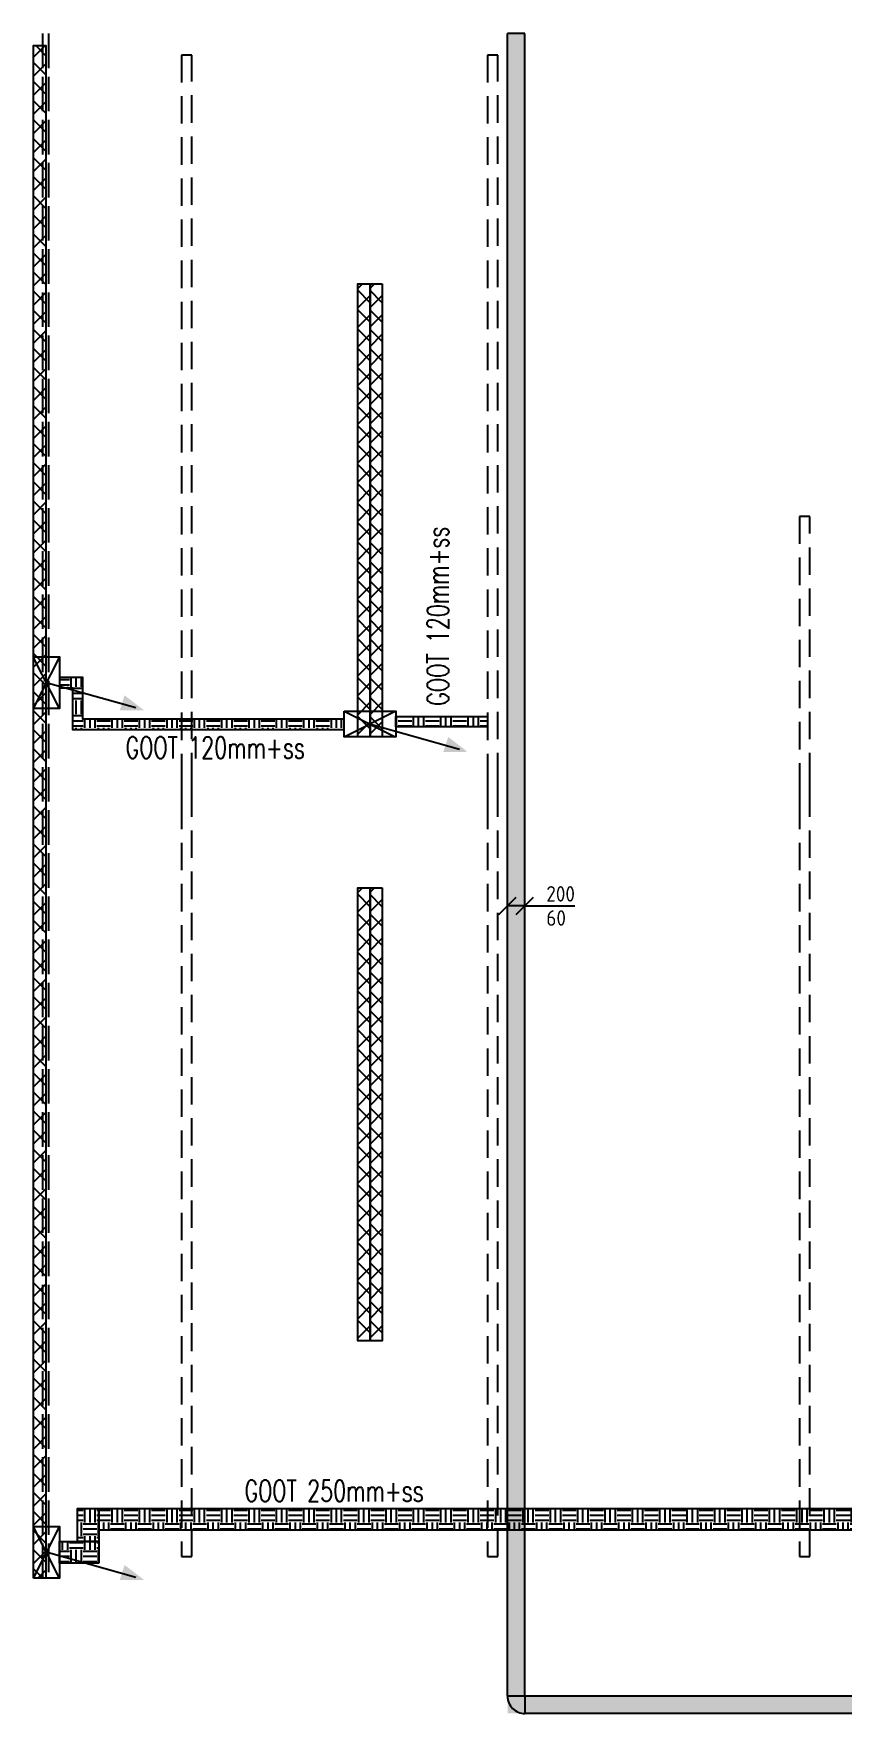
# Model space of a CAD drawing. Header units: millimetres. Extents: x -3262 to 109994, y 0 to 217318.
# Drawn here: x 44309 to 53686, y 60784 to 80252 of the extents above; entities that cross this region are included whole.
import ezdxf

# ---------------------------------------------------------------- set-up
doc = ezdxf.new("R2010")
doc.units = ezdxf.units.MM
doc.header["$LTSCALE"] = 100
doc.linetypes.add('E_GOOT3', pattern=[5, 4, -1])
doc.linetypes.add('HIDDEN2', pattern=[4.7625, 3.175, -1.5875])
for name, color, linetype in [('ByLayer', 2, 'Continuous'), ('EL6131--_ENERGIEBEDR (1996)', 2, 'Continuous'), ('EL6131--_GEBOUWINST (1996)', 2, 'Continuous'), ('EL6131--_KG_D', 3, 'Continuous'), ('EL6131--_WG', 3, 'Continuous'), ('EM6131--_KG', 1, 'Continuous')]:
    doc.layers.add(name, color=color, linetype=linetype)
doc.styles.add('CofelyArial', font='arial.ttf')
doc.styles.add('ROMANS', font='ROMANS', dxfattribs={"width": 0.7})
doc.styles.add('STABICAD-018', font='ISOCP.SHX', dxfattribs={"height": 1.8})

# ---------------------------------------------------------------- blocks, each defined once
blk = doc.blocks.new('NV-1')
at = {"layer": 'ByLayer'}
for p, q in [((0, 4), (7.91, 0)), ((0, 0), (7.91, 4))]:
    blk.add_line(p, q, dxfattribs=at)
blk.add_lwpolyline([(0, 0), (8, 0), (8, 4), (0, 4)], close=True, dxfattribs=at)
blk = doc.blocks.new('PIJL-UIT')
at = {"layer": 'ByLayer', "color": 2}
blk.add_line((0, 0), (2.92, 10.41), dxfattribs=at)
blk.add_solid([(3.23, 11.35), (1.51, 9.11), (3.24, 8.54)], dxfattribs=at)
blk = doc.blocks.new('*X72')
at = {"color": 0}
for p, q in [((38089, 30134), (38197, 30242)), ((38178, 30102), (38089, 30191)), ((38399, 30102), (38259, 30242)), ((38278, 30102), (38418, 30242)), ((38620, 30102), (38480, 30242)), ((38499, 30102), (38639, 30242)), ((38841, 30102), (38701, 30242)), ((38720, 30102), (38860, 30242)), ((39062, 30102), (38922, 30242)), ((38941, 30102), (39081, 30242)), ((39283, 30102), (39143, 30242)), ((39162, 30102), (39302, 30242)), ((39504, 30102), (39364, 30242)), ((39383, 30102), (39523, 30242)), ((39725, 30102), (39585, 30242)), ((39604, 30102), (39744, 30242)), ((39946, 30102), (39806, 30242)), ((39825, 30102), (39965, 30242)), ((40167, 30102), (40027, 30242)), ((40045, 30102), (40185, 30242)), ((40388, 30102), (40248, 30242)), ((40266, 30102), (40406, 30242)), ((40609, 30102), (40469, 30242)), ((40487, 30102), (40627, 30242)), ((40830, 30102), (40690, 30242)), ((40708, 30102), (40848, 30242)), ((41051, 30102), (40911, 30242)), ((40929, 30102), (41069, 30242)), ((41272, 30102), (41132, 30242)), ((41150, 30102), (41290, 30242)), ((41493, 30102), (41353, 30242)), ((41371, 30102), (41511, 30242)), ((41714, 30102), (41574, 30242)), ((41592, 30102), (41732, 30242)), ((41935, 30102), (41795, 30242)), ((41813, 30102), (41953, 30242)), ((42156, 30102), (42016, 30242)), ((42034, 30102), (42174, 30242)), ((42377, 30102), (42237, 30242)), ((42255, 30102), (42395, 30242)), ((42598, 30102), (42458, 30242)), ((42476, 30102), (42616, 30242)), ((42819, 30102), (42679, 30242)), ((42697, 30102), (42837, 30242)), ((43040, 30102), (42900, 30242)), ((42918, 30102), (43058, 30242)), ((43261, 30102), (43121, 30242)), ((43139, 30102), (43279, 30242)), ((43482, 30102), (43342, 30242)), ((43360, 30102), (43500, 30242)), ((43702, 30102), (43562, 30242)), ((43581, 30102), (43721, 30242)), ((43923, 30102), (43783, 30242)), ((43802, 30102), (43942, 30242)), ((44144, 30102), (44004, 30242)), ((44023, 30102), (44163, 30242)), ((44365, 30102), (44225, 30242)), ((44244, 30102), (44384, 30242)), ((44586, 30102), (44446, 30242)), ((44465, 30102), (44605, 30242)), ((44807, 30102), (44667, 30242)), ((44686, 30102), (44826, 30242)), ((45028, 30102), (44888, 30242)), ((44907, 30102), (45047, 30242)), ((45249, 30102), (45109, 30242)), ((45128, 30102), (45268, 30242)), ((45470, 30102), (45330, 30242)), ((45349, 30102), (45489, 30242)), ((45691, 30102), (45551, 30242)), ((45570, 30102), (45710, 30242)), ((45912, 30102), (45772, 30242)), ((45791, 30102), (45931, 30242)), ((46133, 30102), (45993, 30242)), ((46012, 30102), (46152, 30242)), ((46354, 30102), (46214, 30242)), ((46233, 30102), (46373, 30242)), ((46575, 30102), (46435, 30242)), ((46454, 30102), (46594, 30242)), ((46796, 30102), (46656, 30242)), ((46675, 30102), (46815, 30242)), ((47017, 30102), (46877, 30242)), ((46896, 30102), (47036, 30242)), ((47238, 30102), (47098, 30242)), ((47117, 30102), (47257, 30242)), ((47459, 30102), (47319, 30242)), ((47338, 30102), (47478, 30242)), ((47680, 30102), (47540, 30242)), ((47558, 30102), (47698, 30242)), ((47901, 30102), (47761, 30242)), ((47779, 30102), (47919, 30242)), ((48122, 30102), (47982, 30242)), ((48000, 30102), (48140, 30242)), ((48343, 30102), (48203, 30242)), ((48221, 30102), (48361, 30242)), ((48564, 30102), (48424, 30242)), ((48442, 30102), (48582, 30242)), ((48785, 30102), (48645, 30242)), ((48663, 30102), (48803, 30242)), ((49006, 30102), (48866, 30242)), ((48884, 30102), (49024, 30242)), ((49227, 30102), (49087, 30242)), ((49105, 30102), (49245, 30242)), ((49448, 30102), (49308, 30242)), ((49326, 30102), (49466, 30242)), ((49669, 30102), (49529, 30242)), ((49547, 30102), (49687, 30242)), ((49890, 30102), (49750, 30242)), ((49768, 30102), (49908, 30242)), ((50111, 30102), (49971, 30242)), ((49989, 30102), (50129, 30242)), ((50332, 30102), (50192, 30242)), ((50210, 30102), (50350, 30242)), ((50553, 30102), (50413, 30242)), ((50431, 30102), (50571, 30242)), ((50774, 30102), (50634, 30242)), ((50652, 30102), (50792, 30242)), ((50995, 30102), (50855, 30242)), ((50873, 30102), (51013, 30242)), ((51215, 30102), (51075, 30242)), ((51094, 30102), (51234, 30242)), ((51436, 30102), (51296, 30242)), ((51315, 30102), (51455, 30242)), ((51657, 30102), (51517, 30242)), ((51536, 30102), (51676, 30242)), ((51878, 30102), (51738, 30242)), ((51757, 30102), (51897, 30242)), ((52099, 30102), (51959, 30242)), ((51978, 30102), (52118, 30242)), ((52320, 30102), (52180, 30242)), ((52199, 30102), (52339, 30242)), ((52541, 30102), (52401, 30242)), ((52420, 30102), (52560, 30242)), ((52762, 30102), (52622, 30242)), ((52641, 30102), (52781, 30242)), ((52983, 30102), (52843, 30242)), ((52862, 30102), (53002, 30242)), ((53204, 30102), (53064, 30242)), ((53083, 30102), (53223, 30242)), ((53425, 30102), (53285, 30242)), ((53304, 30102), (53444, 30242)), ((53646, 30102), (53506, 30242)), ((53525, 30102), (53665, 30242)), ((53867, 30102), (53727, 30242)), ((53746, 30102), (53886, 30242)), ((54088, 30102), (53948, 30242)), ((53967, 30102), (54107, 30242)), ((54309, 30102), (54169, 30242)), ((54188, 30102), (54328, 30242)), ((54530, 30102), (54390, 30242)), ((54409, 30102), (54549, 30242)), ((54751, 30102), (54611, 30242)), ((54630, 30102), (54770, 30242)), ((54972, 30102), (54832, 30242)), ((54851, 30102), (54991, 30242)), ((55193, 30102), (55053, 30242)), ((55071, 30102), (55211, 30242)), ((55414, 30102), (55274, 30242)), ((55292, 30102), (55432, 30242)), ((55635, 30102), (55495, 30242)), ((55513, 30102), (55653, 30242)), ((55849, 30109), (55716, 30242)), ((55734, 30102), (55849, 30216))]:
    blk.add_line(p, q, dxfattribs=at)
blk = doc.blocks.new('*X83')
at = {"color": 0}
for p, q in [((40839, 26470), (40850, 26482)), ((41010, 26342), (40870, 26482)), ((40935, 26342), (41075, 26482)), ((41235, 26342), (41095, 26482)), ((41159, 26342), (41299, 26482)), ((41459, 26342), (41319, 26482)), ((41384, 26342), (41524, 26482)), ((41684, 26342), (41544, 26482)), ((41608, 26342), (41748, 26482)), ((41908, 26342), (41768, 26482)), ((41833, 26342), (41973, 26482)), ((42133, 26342), (41993, 26482)), ((42057, 26342), (42197, 26482)), ((42357, 26342), (42217, 26482)), ((42282, 26342), (42422, 26482)), ((42582, 26342), (42442, 26482)), ((42506, 26342), (42646, 26482)), ((42806, 26342), (42666, 26482)), ((42731, 26342), (42871, 26482)), ((43031, 26342), (42891, 26482)), ((42955, 26342), (43095, 26482)), ((43255, 26342), (43115, 26482)), ((43180, 26342), (43320, 26482)), ((43480, 26342), (43340, 26482)), ((43404, 26342), (43544, 26482)), ((43704, 26342), (43564, 26482)), ((43629, 26342), (43769, 26482)), ((43929, 26342), (43789, 26482)), ((43853, 26342), (43993, 26482)), ((44153, 26342), (44013, 26482)), ((44078, 26342), (44218, 26482)), ((44378, 26342), (44238, 26482)), ((44302, 26342), (44442, 26482)), ((44602, 26342), (44462, 26482)), ((44527, 26342), (44667, 26482)), ((44827, 26342), (44687, 26482)), ((44751, 26342), (44891, 26482)), ((45051, 26342), (44911, 26482)), ((44976, 26342), (45116, 26482)), ((45276, 26342), (45136, 26482)), ((45200, 26342), (45340, 26482)), ((45500, 26342), (45360, 26482)), ((45425, 26342), (45565, 26482)), ((45725, 26342), (45585, 26482)), ((45649, 26342), (45789, 26482)), ((45949, 26342), (45809, 26482)), ((45874, 26342), (46014, 26482)), ((46089, 26427), (46034, 26482))]:
    blk.add_line(p, q, dxfattribs=at)
blk = doc.blocks.new('*X92')
at = {"color": 0}
for p, q in [((47962, 29666), (47962, 29789)), ((48022, 29666), (48022, 29789)), ((48081, 29669), (48081, 29789)), ((48280, 29669), (48280, 29789)), ((48339, 29669), (48339, 29789)), ((48399, 29669), (48399, 29789)), ((48407, 29905), (48419, 29905)), ((48407, 29845), (48419, 29845)), ((48419, 29805), (48527, 29805)), ((48439, 29825), (48439, 29942)), ((48498, 29825), (48498, 29942)), ((47925, 29746), (47942, 29746)), ((47925, 29686), (47942, 29686)), ((47942, 29647), (48045, 29647)), ((48101, 29746), (48260, 29746)), ((48101, 29686), (48260, 29686)), ((48419, 29746), (48527, 29746)), ((48419, 29686), (48527, 29686)), ((47925, 29488), (47942, 29488)), ((47925, 29428), (47942, 29428)), ((47942, 29587), (48045, 29587)), ((47942, 29528), (48045, 29528)), ((47962, 29349), (47962, 29508)), ((48022, 29349), (48022, 29508)), ((47925, 29369), (47942, 29369)), ((47942, 29329), (48045, 29329)), ((47942, 29270), (48045, 29270)), ((47942, 29210), (48045, 29210)), ((47925, 29170), (47942, 29170)), ((47925, 29111), (47942, 29111)), ((47925, 29051), (47942, 29051)), ((47942, 29012), (48045, 29012)), ((47962, 29031), (47962, 29190)), ((48022, 29031), (48022, 29190)), ((47925, 28853), (47942, 28853)), ((47942, 28952), (48045, 28952)), ((47942, 28892), (48045, 28892)), ((47962, 28714), (47962, 28873)), ((48022, 28714), (48022, 28873)), ((47925, 28793), (47942, 28793)), ((47925, 28734), (47942, 28734)), ((47942, 28694), (48045, 28694)), ((47942, 28635), (48045, 28635)), ((47925, 28535), (47942, 28535)), ((47925, 28476), (47942, 28476)), ((47942, 28575), (48045, 28575)), ((47962, 28396), (47962, 28555)), ((48022, 28396), (48022, 28555)), ((47925, 28416), (47942, 28416)), ((47942, 28377), (48045, 28377)), ((47942, 28317), (48045, 28317)), ((47942, 28258), (48045, 28258)), ((47962, 28079), (47962, 28238)), ((48022, 28079), (48022, 28238)), ((47925, 28218), (47942, 28218)), ((47925, 28158), (47942, 28158)), ((47925, 28099), (47942, 28099)), ((47942, 28059), (48045, 28059)), ((47925, 27900), (47942, 27900)), ((47925, 27841), (47942, 27841)), ((47942, 28000), (48045, 28000)), ((47942, 27940), (48045, 27940)), ((47962, 27761), (47962, 27920)), ((48022, 27761), (48022, 27920)), ((47925, 27781), (47942, 27781)), ((47942, 27742), (48045, 27742)), ((47942, 27682), (48045, 27682)), ((47925, 27583), (47942, 27583)), ((47925, 27523), (47942, 27523)), ((47925, 27464), (47942, 27464)), ((47942, 27622), (48045, 27622)), ((47962, 27444), (47962, 27603)), ((48022, 27444), (48022, 27603)), ((47925, 27265), (47942, 27265)), ((47942, 27424), (48045, 27424)), ((47942, 27365), (48045, 27365)), ((47942, 27305), (48045, 27305)), ((47962, 27126), (47962, 27285)), ((48022, 27126), (48022, 27285)), ((47925, 27206), (47942, 27206)), ((47925, 27146), (47942, 27146)), ((47942, 27107), (48045, 27107)), ((47925, 26948), (47942, 26948)), ((47925, 26888), (47942, 26888)), ((47942, 27047), (48045, 27047)), ((47942, 26988), (48045, 26988)), ((47962, 26809), (47962, 26968)), ((48022, 26809), (48022, 26968)), ((47925, 26829), (47942, 26829)), ((47942, 26789), (48045, 26789)), ((47942, 26730), (48045, 26730)), ((47942, 26670), (48045, 26670)), ((47962, 26642), (47962, 26650)), ((48022, 26642), (48022, 26650))]:
    blk.add_line(p, q, dxfattribs=at)
blk = doc.blocks.new('*X97')
at = {"color": 0}
for p, q in [((47954, 26035), (48074, 26035)), ((47962, 25856), (47962, 26015)), ((48022, 25856), (48022, 26015)), ((47954, 25837), (48074, 25837)), ((47954, 25777), (48074, 25777)), ((47954, 25718), (48074, 25718)), ((47962, 25539), (47962, 25698)), ((48022, 25539), (48022, 25698)), ((47954, 25519), (48074, 25519)), ((47954, 25460), (48074, 25460)), ((47954, 25400), (48074, 25400)), ((47962, 25221), (47962, 25380)), ((48022, 25221), (48022, 25380)), ((47954, 25202), (48074, 25202)), ((47954, 25142), (48074, 25142)), ((47954, 25082), (48074, 25082)), ((47962, 24979), (47962, 25063)), ((48022, 24979), (48022, 25063))]:
    blk.add_line(p, q, dxfattribs=at)
blk = doc.blocks.new('*X101')
at = {"color": 0}
for p, q in [((38264, 29805), (38418, 29805)), ((38279, 29825), (38279, 29942)), ((38338, 29825), (38338, 29942)), ((38398, 29825), (38398, 29942)), ((38418, 29905), (38514, 29905)), ((38418, 29845), (38514, 29845)), ((38437, 29666), (38437, 29825)), ((38497, 29666), (38497, 29825)), ((38264, 29746), (38418, 29746)), ((38264, 29686), (38418, 29686)), ((38279, 29508), (38279, 29666)), ((38338, 29508), (38338, 29666)), ((38398, 29508), (38398, 29666)), ((38418, 29647), (38514, 29647)), ((38514, 29647), (38576, 29647)), ((38556, 29666), (38556, 29734)), ((38576, 29686), (38735, 29686)), ((38596, 29508), (38596, 29666)), ((38656, 29508), (38656, 29666)), ((38715, 29508), (38715, 29666)), ((38735, 29647), (38894, 29647)), ((38755, 29666), (38755, 29734)), ((38814, 29666), (38814, 29734)), ((38874, 29666), (38874, 29734)), ((38894, 29686), (38894, 29686)), ((38264, 29488), (38418, 29488)), ((38418, 29587), (38514, 29587)), ((38418, 29528), (38514, 29528)), ((38437, 29484), (38437, 29508)), ((38497, 29484), (38497, 29508)), ((38514, 29587), (38576, 29587)), ((38514, 29528), (38576, 29528)), ((38556, 29484), (38556, 29508)), ((38576, 29488), (38735, 29488)), ((38644, 29428), (38735, 29428)), ((38735, 29587), (38894, 29587)), ((38735, 29528), (38894, 29528)), ((38755, 29484), (38755, 29508)), ((38755, 29349), (38755, 29484)), ((38814, 29484), (38814, 29508)), ((38814, 29349), (38814, 29484)), ((38874, 29484), (38874, 29508)), ((38874, 29349), (38874, 29484)), ((38894, 29488), (38894, 29488)), ((38894, 29428), (38894, 29428)), ((38644, 29369), (38735, 29369)), ((38656, 29190), (38656, 29349)), ((38715, 29190), (38715, 29349)), ((38735, 29329), (38894, 29329)), ((38735, 29270), (38894, 29270)), ((38735, 29210), (38894, 29210)), ((38894, 29369), (38894, 29369)), ((38644, 29170), (38735, 29170)), ((38644, 29111), (38735, 29111)), ((38644, 29051), (38735, 29051)), ((38656, 28873), (38656, 29031)), ((38715, 28873), (38715, 29031)), ((38735, 29012), (38894, 29012)), ((38755, 29031), (38755, 29190)), ((38814, 29031), (38814, 29190)), ((38874, 29031), (38874, 29190)), ((38894, 29170), (38894, 29170)), ((38894, 29111), (38894, 29111)), ((38894, 29051), (38894, 29051)), ((38644, 28853), (38735, 28853)), ((38735, 28952), (38894, 28952)), ((38735, 28892), (38894, 28892)), ((38755, 28714), (38755, 28873)), ((38814, 28714), (38814, 28873)), ((38874, 28714), (38874, 28873)), ((38894, 28853), (38894, 28853)), ((38644, 28793), (38735, 28793)), ((38644, 28734), (38735, 28734)), ((38656, 28555), (38656, 28714)), ((38715, 28555), (38715, 28714)), ((38735, 28694), (38894, 28694)), ((38735, 28635), (38894, 28635)), ((38894, 28793), (38894, 28793)), ((38894, 28734), (38894, 28734)), ((38644, 28535), (38735, 28535)), ((38644, 28476), (38735, 28476)), ((38735, 28575), (38894, 28575)), ((38755, 28396), (38755, 28555)), ((38814, 28396), (38814, 28555)), ((38874, 28396), (38874, 28555)), ((38894, 28535), (38894, 28535)), ((38894, 28476), (38894, 28476)), ((38644, 28416), (38735, 28416)), ((38656, 28238), (38656, 28396)), ((38715, 28238), (38715, 28396)), ((38735, 28377), (38894, 28377)), ((38735, 28317), (38894, 28317)), ((38735, 28258), (38894, 28258)), ((38755, 28079), (38755, 28238)), ((38814, 28079), (38814, 28238)), ((38874, 28079), (38874, 28238)), ((38894, 28416), (38894, 28416)), ((38644, 28218), (38735, 28218)), ((38644, 28158), (38735, 28158)), ((38644, 28099), (38735, 28099)), ((38656, 27920), (38656, 28079)), ((38715, 27920), (38715, 28079)), ((38735, 28059), (38894, 28059)), ((38894, 28218), (38894, 28218)), ((38894, 28158), (38894, 28158)), ((38894, 28099), (38894, 28099)), ((38644, 27900), (38735, 27900)), ((38644, 27841), (38735, 27841)), ((38735, 28000), (38894, 28000)), ((38735, 27940), (38894, 27940)), ((38755, 27761), (38755, 27920)), ((38814, 27761), (38814, 27920)), ((38874, 27761), (38874, 27920)), ((38894, 27900), (38894, 27900)), ((38894, 27841), (38894, 27841)), ((38644, 27781), (38735, 27781)), ((38656, 27603), (38656, 27761)), ((38715, 27603), (38715, 27761)), ((38735, 27742), (38894, 27742)), ((38735, 27682), (38894, 27682)), ((38894, 27781), (38894, 27781)), ((38644, 27583), (38735, 27583)), ((38644, 27523), (38735, 27523)), ((38644, 27464), (38735, 27464)), ((38735, 27622), (38894, 27622)), ((38755, 27444), (38755, 27603)), ((38814, 27444), (38814, 27603)), ((38874, 27444), (38874, 27603)), ((38894, 27583), (38894, 27583)), ((38894, 27523), (38894, 27523)), ((38894, 27464), (38894, 27464)), ((38644, 27265), (38735, 27265)), ((38656, 27285), (38656, 27444)), ((38715, 27285), (38715, 27444)), ((38735, 27424), (38894, 27424)), ((38735, 27365), (38894, 27365)), ((38735, 27305), (38894, 27305)), ((38755, 27126), (38755, 27285)), ((38814, 27126), (38814, 27285)), ((38874, 27126), (38874, 27285)), ((38894, 27265), (38894, 27265)), ((38644, 27206), (38735, 27206)), ((38644, 27146), (38735, 27146)), ((38656, 26968), (38656, 27126)), ((38715, 26968), (38715, 27126)), ((38735, 27107), (38894, 27107)), ((38894, 27206), (38894, 27206)), ((38894, 27146), (38894, 27146)), ((38644, 26948), (38735, 26948)), ((38644, 26888), (38735, 26888)), ((38735, 27047), (38894, 27047)), ((38735, 26988), (38894, 26988)), ((38755, 26809), (38755, 26968)), ((38814, 26809), (38814, 26968)), ((38874, 26809), (38874, 26968)), ((38894, 26948), (38894, 26948)), ((38894, 26888), (38894, 26888)), ((38644, 26829), (38735, 26829)), ((38656, 26650), (38656, 26809)), ((38715, 26650), (38715, 26809)), ((38735, 26789), (38894, 26789)), ((38735, 26730), (38894, 26730)), ((38894, 26829), (38894, 26829)), ((38644, 26630), (38735, 26630)), ((38644, 26571), (38735, 26571)), ((38644, 26511), (38735, 26511)), ((38656, 26333), (38656, 26491)), ((38715, 26333), (38715, 26491)), ((38735, 26670), (38894, 26670)), ((38755, 26491), (38755, 26650)), ((38814, 26491), (38814, 26650)), ((38874, 26491), (38874, 26650)), ((38894, 26630), (38894, 26630)), ((38894, 26571), (38894, 26571)), ((38894, 26511), (38894, 26511)), ((38644, 26313), (38735, 26313)), ((38735, 26472), (38894, 26472)), ((38735, 26412), (38894, 26412)), ((38735, 26352), (38894, 26352)), ((38755, 26174), (38755, 26333)), ((38814, 26174), (38814, 26333)), ((38874, 26174), (38874, 26333)), ((38894, 26313), (38894, 26313)), ((38644, 26253), (38735, 26253)), ((38644, 26194), (38735, 26194)), ((38656, 26015), (38656, 26174)), ((38715, 26015), (38715, 26174)), ((38735, 26154), (38894, 26154)), ((38735, 26095), (38894, 26095)), ((38894, 26253), (38894, 26253)), ((38894, 26194), (38894, 26194)), ((38644, 25995), (38735, 25995)), ((38644, 25936), (38735, 25936)), ((38735, 26035), (38894, 26035)), ((38755, 25856), (38755, 26015)), ((38814, 25856), (38814, 26015)), ((38874, 25856), (38874, 26015)), ((38894, 25995), (38894, 25995)), ((38894, 25936), (38894, 25936)), ((38644, 25876), (38735, 25876)), ((38656, 25698), (38656, 25856)), ((38715, 25698), (38715, 25856)), ((38735, 25837), (38894, 25837)), ((38735, 25777), (38894, 25777)), ((38735, 25718), (38894, 25718)), ((38755, 25539), (38755, 25698)), ((38814, 25539), (38814, 25698)), ((38874, 25539), (38874, 25698)), ((38894, 25876), (38894, 25876)), ((38644, 25678), (38735, 25678)), ((38644, 25618), (38735, 25618)), ((38644, 25559), (38735, 25559)), ((38656, 25380), (38656, 25539)), ((38715, 25380), (38715, 25539)), ((38735, 25519), (38894, 25519)), ((38894, 25678), (38894, 25678)), ((38894, 25618), (38894, 25618)), ((38894, 25559), (38894, 25559)), ((38644, 25360), (38735, 25360)), ((38735, 25460), (38894, 25460)), ((38735, 25400), (38894, 25400)), ((38755, 25221), (38755, 25380)), ((38814, 25221), (38814, 25380)), ((38874, 25221), (38874, 25380)), ((38894, 25360), (38894, 25360)), ((38644, 25301), (38735, 25301)), ((38644, 25241), (38735, 25241)), ((38656, 25063), (38656, 25221)), ((38715, 25063), (38715, 25221)), ((38735, 25202), (38894, 25202)), ((38735, 25142), (38894, 25142)), ((38894, 25301), (38894, 25301)), ((38894, 25241), (38894, 25241)), ((38644, 25043), (38735, 25043)), ((38644, 24983), (38735, 24983)), ((38644, 24924), (38735, 24924)), ((38735, 25082), (38894, 25082)), ((38755, 24904), (38755, 25063)), ((38814, 24904), (38814, 25063)), ((38874, 24904), (38874, 25063)), ((38894, 25043), (38894, 25043)), ((38894, 24983), (38894, 24983)), ((38894, 24924), (38894, 24924)), ((38644, 24725), (38735, 24725)), ((38656, 24745), (38656, 24904)), ((38715, 24745), (38715, 24904)), ((38735, 24884), (38894, 24884)), ((38735, 24825), (38894, 24825)), ((38735, 24765), (38894, 24765)), ((38755, 24586), (38755, 24745)), ((38814, 24586), (38814, 24745)), ((38874, 24586), (38874, 24745)), ((38894, 24725), (38894, 24725)), ((38644, 24666), (38735, 24666)), ((38644, 24606), (38735, 24606)), ((38656, 24428), (38656, 24586)), ((38715, 24428), (38715, 24586)), ((38735, 24567), (38894, 24567)), ((38894, 24666), (38894, 24666)), ((38894, 24606), (38894, 24606)), ((38644, 24408), (38735, 24408)), ((38644, 24348), (38735, 24348)), ((38735, 24507), (38894, 24507)), ((38735, 24448), (38894, 24448)), ((38755, 24269), (38755, 24428)), ((38814, 24269), (38814, 24428)), ((38874, 24269), (38874, 24428)), ((38894, 24408), (38894, 24408)), ((38894, 24348), (38894, 24348)), ((38644, 24289), (38735, 24289)), ((38656, 24110), (38656, 24269)), ((38715, 24110), (38715, 24269)), ((38735, 24249), (38894, 24249)), ((38735, 24190), (38894, 24190)), ((38894, 24289), (38894, 24289)), ((38644, 24090), (38735, 24090)), ((38644, 24031), (38735, 24031)), ((38644, 23971), (38735, 23971)), ((38656, 23793), (38656, 23951)), ((38715, 23793), (38715, 23951)), ((38735, 24130), (38894, 24130)), ((38755, 23951), (38755, 24110)), ((38814, 23951), (38814, 24110)), ((38874, 23951), (38874, 24110)), ((38894, 24090), (38894, 24090)), ((38894, 24031), (38894, 24031)), ((38894, 23971), (38894, 23971)), ((38644, 23773), (38735, 23773)), ((38735, 23932), (38894, 23932)), ((38735, 23872), (38894, 23872)), ((38735, 23812), (38894, 23812)), ((38755, 23634), (38755, 23793)), ((38814, 23634), (38814, 23793)), ((38874, 23634), (38874, 23793)), ((38894, 23773), (38894, 23773)), ((38644, 23713), (38735, 23713)), ((38644, 23654), (38735, 23654)), ((38656, 23475), (38656, 23634)), ((38715, 23475), (38715, 23634)), ((38735, 23614), (38894, 23614)), ((38894, 23713), (38894, 23713)), ((38894, 23654), (38894, 23654)), ((38644, 23455), (38735, 23455)), ((38644, 23396), (38735, 23396)), ((38735, 23555), (38894, 23555)), ((38735, 23495), (38894, 23495)), ((38755, 23316), (38755, 23475)), ((38814, 23316), (38814, 23475)), ((38874, 23316), (38874, 23475)), ((38894, 23455), (38894, 23455)), ((38894, 23396), (38894, 23396)), ((38644, 23336), (38735, 23336)), ((38656, 23158), (38656, 23316)), ((38715, 23158), (38715, 23316)), ((38735, 23297), (38894, 23297)), ((38735, 23237), (38894, 23237)), ((38735, 23178), (38894, 23178)), ((38894, 23336), (38894, 23336)), ((38644, 23138), (38735, 23138)), ((38644, 23078), (38735, 23078)), ((38644, 23019), (38735, 23019)), ((38656, 22840), (38656, 22999)), ((38715, 22840), (38715, 22999)), ((38735, 22979), (38894, 22979)), ((38755, 22999), (38755, 23158)), ((38814, 22999), (38814, 23158)), ((38874, 22999), (38874, 23158)), ((38894, 23138), (38894, 23138)), ((38894, 23078), (38894, 23078)), ((38894, 23019), (38894, 23019)), ((38644, 22820), (38735, 22820)), ((38735, 22920), (38894, 22920)), ((38735, 22860), (38894, 22860)), ((38755, 22681), (38755, 22840)), ((38814, 22681), (38814, 22840)), ((38874, 22681), (38874, 22840)), ((38894, 22820), (38894, 22820)), ((38644, 22761), (38735, 22761)), ((38644, 22701), (38735, 22701)), ((38656, 22523), (38656, 22681)), ((38715, 22523), (38715, 22681)), ((38735, 22662), (38894, 22662)), ((38735, 22602), (38894, 22602)), ((38894, 22761), (38894, 22761)), ((38894, 22701), (38894, 22701)), ((38644, 22503), (38735, 22503)), ((38644, 22443), (38735, 22443)), ((38735, 22542), (38894, 22542)), ((38755, 22364), (38755, 22523)), ((38814, 22364), (38814, 22523)), ((38874, 22364), (38874, 22523)), ((38894, 22503), (38894, 22503)), ((38894, 22443), (38894, 22443)), ((38644, 22384), (38735, 22384)), ((38656, 22205), (38656, 22364)), ((38715, 22205), (38715, 22364)), ((38735, 22344), (38894, 22344)), ((38735, 22285), (38894, 22285)), ((38735, 22225), (38894, 22225)), ((38755, 22046), (38755, 22205)), ((38814, 22046), (38814, 22205)), ((38874, 22046), (38874, 22205)), ((38894, 22384), (38894, 22384)), ((38644, 22185), (38735, 22185)), ((38644, 22126), (38735, 22126)), ((38644, 22066), (38735, 22066)), ((38656, 21888), (38656, 22046)), ((38715, 21888), (38715, 22046)), ((38735, 22027), (38894, 22027)), ((38894, 22185), (38894, 22185)), ((38894, 22126), (38894, 22126)), ((38894, 22066), (38894, 22066)), ((38644, 21868), (38735, 21868)), ((38644, 21808), (38735, 21808)), ((38735, 21967), (38894, 21967)), ((38735, 21908), (38894, 21908)), ((38755, 21729), (38755, 21888)), ((38814, 21729), (38814, 21888)), ((38874, 21729), (38874, 21888)), ((38894, 21868), (38894, 21868)), ((38894, 21808), (38894, 21808)), ((38644, 21749), (38735, 21749)), ((38656, 21570), (38656, 21729)), ((38715, 21570), (38715, 21729)), ((38735, 21709), (38894, 21709)), ((38735, 21650), (38894, 21650)), ((38894, 21749), (38894, 21749)), ((38644, 21550), (38735, 21550)), ((38644, 21491), (38735, 21491)), ((38644, 21431), (38735, 21431)), ((38735, 21590), (38894, 21590)), ((38755, 21411), (38755, 21570)), ((38814, 21411), (38814, 21570)), ((38874, 21411), (38874, 21570)), ((38894, 21550), (38894, 21550)), ((38894, 21491), (38894, 21491)), ((38894, 21431), (38894, 21431)), ((38644, 21233), (38735, 21233)), ((38656, 21253), (38656, 21411)), ((38715, 21253), (38715, 21411)), ((38735, 21392), (38894, 21392)), ((38735, 21332), (38894, 21332)), ((38735, 21272), (38894, 21272)), ((38755, 21094), (38755, 21253)), ((38814, 21094), (38814, 21253)), ((38874, 21094), (38874, 21253)), ((38894, 21233), (38894, 21233)), ((38644, 21173), (38735, 21173)), ((38644, 21114), (38735, 21114)), ((38656, 20935), (38656, 21094)), ((38715, 20935), (38715, 21094)), ((38735, 21074), (38894, 21074)), ((38894, 21173), (38894, 21173)), ((38894, 21114), (38894, 21114)), ((38644, 20915), (38735, 20915)), ((38644, 20856), (38735, 20856)), ((38735, 21015), (38894, 21015)), ((38735, 20955), (38894, 20955)), ((38755, 20776), (38755, 20935)), ((38814, 20776), (38814, 20935)), ((38874, 20776), (38874, 20935)), ((38894, 20915), (38894, 20915)), ((38894, 20856), (38894, 20856)), ((38644, 20796), (38735, 20796)), ((38656, 20618), (38656, 20776)), ((38715, 20618), (38715, 20776)), ((38735, 20757), (38894, 20757)), ((38735, 20697), (38894, 20697)), ((38735, 20638), (38894, 20638)), ((38894, 20796), (38894, 20796)), ((38644, 20598), (38735, 20598)), ((38644, 20538), (38735, 20538)), ((38644, 20479), (38735, 20479)), ((38656, 20300), (38656, 20459)), ((38715, 20300), (38715, 20459)), ((38755, 20459), (38755, 20618)), ((38814, 20459), (38814, 20618)), ((38874, 20459), (38874, 20618)), ((38894, 20598), (38894, 20598)), ((38894, 20538), (38894, 20538)), ((38894, 20479), (38894, 20479)), ((38644, 20280), (38735, 20280)), ((38735, 20439), (38894, 20439)), ((38735, 20380), (38894, 20380)), ((38735, 20320), (38894, 20320)), ((38755, 20141), (38755, 20300)), ((38814, 20141), (38814, 20300)), ((38874, 20141), (38874, 20300)), ((38894, 20280), (38894, 20280)), ((38644, 20221), (38735, 20221)), ((38644, 20161), (38735, 20161)), ((38656, 19983), (38656, 20141)), ((38715, 19983), (38715, 20141)), ((38735, 20122), (38894, 20122)), ((38735, 20062), (38894, 20062)), ((38894, 20221), (38894, 20221)), ((38894, 20161), (38894, 20161)), ((38389, 19963), (38418, 19963)), ((38389, 19903), (38418, 19903)), ((38437, 19824), (38437, 19982)), ((38497, 19824), (38497, 19982)), ((38556, 19824), (38556, 19982)), ((38576, 19963), (38735, 19963)), ((38576, 19903), (38735, 19903)), ((38735, 20002), (38894, 20002)), ((38755, 19982), (38755, 19983)), ((38755, 19824), (38755, 19982)), ((38814, 19982), (38814, 19983)), ((38814, 19824), (38814, 19982)), ((38874, 19982), (38874, 19983)), ((38874, 19824), (38874, 19982)), ((38894, 19963), (38894, 19963)), ((38894, 19903), (38894, 19903)), ((38389, 19844), (38418, 19844)), ((38398, 19732), (38398, 19824)), ((38418, 19804), (38576, 19804)), ((38418, 19745), (38576, 19745)), ((38576, 19844), (38735, 19844)), ((38596, 19732), (38596, 19824)), ((38656, 19732), (38656, 19824)), ((38656, 19665), (38656, 19732)), ((38715, 19732), (38715, 19824)), ((38715, 19665), (38715, 19732)), ((38735, 19804), (38894, 19804)), ((38735, 19745), (38894, 19745)), ((38735, 19685), (38894, 19685)), ((38755, 19506), (38755, 19665)), ((38814, 19506), (38814, 19665)), ((38874, 19506), (38874, 19665)), ((38894, 19844), (38894, 19844)), ((38644, 19645), (38735, 19645)), ((38644, 19586), (38735, 19586)), ((38644, 19526), (38735, 19526)), ((38656, 19348), (38656, 19506)), ((38715, 19348), (38715, 19506)), ((38735, 19487), (38894, 19487)), ((38894, 19645), (38894, 19645)), ((38894, 19586), (38894, 19586)), ((38894, 19526), (38894, 19526)), ((38644, 19328), (38735, 19328)), ((38735, 19427), (38894, 19427)), ((38735, 19368), (38894, 19368)), ((38755, 19189), (38755, 19348)), ((38814, 19189), (38814, 19348)), ((38874, 19189), (38874, 19348)), ((38894, 19328), (38894, 19328)), ((38644, 19268), (38735, 19268)), ((38644, 19209), (38735, 19209)), ((38656, 19030), (38656, 19189)), ((38715, 19030), (38715, 19189)), ((38735, 19169), (38894, 19169)), ((38735, 19110), (38894, 19110)), ((38894, 19268), (38894, 19268)), ((38894, 19209), (38894, 19209)), ((38644, 19010), (38735, 19010)), ((38644, 18951), (38735, 18951)), ((38644, 18891), (38735, 18891)), ((38735, 19050), (38894, 19050)), ((38755, 18871), (38755, 19030)), ((38814, 18871), (38814, 19030)), ((38874, 18871), (38874, 19030)), ((38894, 19010), (38894, 19010)), ((38894, 18951), (38894, 18951)), ((38894, 18891), (38894, 18891)), ((38644, 18693), (38735, 18693)), ((38656, 18713), (38656, 18871)), ((38715, 18713), (38715, 18871)), ((38735, 18852), (38894, 18852)), ((38735, 18792), (38894, 18792)), ((38735, 18732), (38894, 18732)), ((38755, 18554), (38755, 18713)), ((38814, 18554), (38814, 18713)), ((38874, 18554), (38874, 18713)), ((38894, 18693), (38894, 18693)), ((38644, 18633), (38735, 18633)), ((38644, 18574), (38735, 18574)), ((38656, 18395), (38656, 18554)), ((38715, 18395), (38715, 18554)), ((38735, 18534), (38894, 18534)), ((38894, 18633), (38894, 18633)), ((38894, 18574), (38894, 18574)), ((38644, 18375), (38735, 18375)), ((38644, 18316), (38735, 18316)), ((38735, 18475), (38894, 18475)), ((38735, 18415), (38894, 18415)), ((38755, 18236), (38755, 18395)), ((38814, 18236), (38814, 18395)), ((38874, 18236), (38874, 18395)), ((38894, 18375), (38894, 18375)), ((38894, 18316), (38894, 18316)), ((38644, 18256), (38735, 18256)), ((38656, 18078), (38656, 18236)), ((38715, 18078), (38715, 18236)), ((38735, 18217), (38894, 18217)), ((38735, 18157), (38894, 18157)), ((38894, 18256), (38894, 18256)), ((38644, 18058), (38735, 18058)), ((38644, 17998), (38735, 17998)), ((38644, 17939), (38735, 17939)), ((38656, 17760), (38656, 17919)), ((38715, 17760), (38715, 17919)), ((38735, 18098), (38894, 18098)), ((38755, 17919), (38755, 18078)), ((38814, 17919), (38814, 18078)), ((38874, 17919), (38874, 18078)), ((38894, 18058), (38894, 18058)), ((38894, 17998), (38894, 17998)), ((38894, 17939), (38894, 17939)), ((38644, 17740), (38735, 17740)), ((38735, 17899), (38894, 17899)), ((38735, 17840), (38894, 17840)), ((38735, 17780), (38894, 17780)), ((38755, 17601), (38755, 17760)), ((38814, 17601), (38814, 17760)), ((38874, 17601), (38874, 17760)), ((38894, 17740), (38894, 17740)), ((38644, 17681), (38735, 17681)), ((38644, 17621), (38735, 17621)), ((38656, 17443), (38656, 17601)), ((38715, 17443), (38715, 17601)), ((38735, 17582), (38894, 17582)), ((38735, 17522), (38894, 17522)), ((38894, 17681), (38894, 17681)), ((38894, 17621), (38894, 17621)), ((38644, 17423), (38735, 17423)), ((38644, 17363), (38735, 17363)), ((38735, 17462), (38894, 17462)), ((38755, 17350), (38755, 17443)), ((38814, 17350), (38814, 17443)), ((38874, 17350), (38874, 17443)), ((38894, 17423), (38894, 17423)), ((38894, 17363), (38894, 17363))]:
    blk.add_line(p, q, dxfattribs=at)
blk = doc.blocks.new('*U124')
at = {"color": 0, "linetype": 'Continuous'}
for p, q in [((0, 100, -2730), (7680, 100, -2730)), ((0, -100, -2730), (0, 100, -2730)), ((7680, -100, -2730), (7680, 100, -2730)), ((0, -100, -2730), (7680, -100, -2730))]:
    blk.add_line(p, q, dxfattribs=at)
at = {"color": 1, "style": 'CofelyArial'}
for tag in ['CODE', 'POSITIONCODE', 'SECTIONCODE']:
    blk.add_attdef(tag, (57684, 60884, 2730), '', height=1.8, dxfattribs=at)
blk = doc.blocks.new('*U122')
at = {"color": 0, "linetype": 'Continuous'}
for q in [(-100, -100, -2730), (100, 100, -2730)]:
    blk.add_line((-100, 100, -2730), q, dxfattribs=at)
blk.add_arc((-100, 100, -2730), 200, 270, 0, dxfattribs=at)
at = {"color": 1, "style": 'CofelyArial'}
for tag in ['CODE', 'POSITIONCODE', 'SECTIONCODE']:
    blk.add_attdef(tag, (49904, 60884, 2730), '', height=1.8, dxfattribs=at)
blk = doc.blocks.new('*U123')
at = {"color": 0, "linetype": 'Continuous'}
for p, q in [((0, 100, -2730), (19267, 100, -2730)), ((0, -100, -2730), (0, 100, -2730)), ((19267, -100, -2730), (19267, 100, -2730)), ((0, -100, -2730), (19267, -100, -2730))]:
    blk.add_line(p, q, dxfattribs=at)
at = {"color": 1, "style": 'CofelyArial'}
for tag in ['CODE', 'POSITIONCODE', 'SECTIONCODE']:
    blk.add_attdef(tag, (49904, 60984, 2730), '', height=1.8, dxfattribs=at)
blk = doc.blocks.new('*U126')
at = {"color": 0, "linetype": 'Continuous'}
for p, q in [((-300, -100, -2730), (-100, 100, -2730)), ((0, 0, -2730), (-200, 0, -2730)), ((-100, -100, -2730), (100, 100, -2730)), ((0, 0, -2730), (149, 0, -2730)), ((149, 0, -2730), (578, 0, -2730))]:
    blk.add_line(p, q, dxfattribs=at)
at = {"color": 0, "linetype": 'Continuous', "style": 'STABICAD-018'}
for s, p in [('200', (249, 50, -2730)), ('60', (249, -230, -2730))]:
    blk.add_text(s, height=180, dxfattribs=at).set_placement(p)
at = {"color": 1, "style": 'CofelyArial'}
blk.add_attdef('CODE', (50004, 70142, 2730), '', height=1.8, dxfattribs=at)

msp = doc.modelspace()

# ---------------------------------------------------------------- hatches: boundary and pattern name
at = {"layer": 'EL6131--_ENERGIEBEDR (1996)', "linetype": 'Continuous'}
h = msp.add_hatch(dxfattribs=at)
h.set_pattern_fill('STARS', color=1, scale=25)
h.set_pattern_definition([(0, (-537.32, 45459.12), (0, 137.48153), [79.375, -79.375]), (60, (-537.32, 45459.12), (-119.0625, 68.74077), [79.375, -79.375]), (120, (-497.64, 45527.86), (-119.0625, -68.74077), [79.375, -79.375])])
h.paths.add_polyline_path([(49804, 60784), (57684, 60784), (57684, 60984), (50004, 60984), (50004, 80252), (49804, 80252)])

# ---------------------------------------------------------------- linework, layer by layer
at = {"layer": 'EL6131--_ENERGIEBEDR (1996)', "color": 2, "linetype": 'Continuous'}
msp.add_line((46143, 65187), (46143, 65307), dxfattribs=at)
at = {"layer": 'EL6131--_ENERGIEBEDR (1996)', "color": 2, "linetype": 'HIDDEN2'}
for points in [[(46023, 71599), (46023, 71349), (46023, 62602), (46143, 62602), (46143, 71349), (46143, 71599), (46143, 80002), (46023, 80002)], [(49571, 71599), (49571, 71349), (49571, 62602), (49691, 62602), (49691, 71349), (49691, 71599), (49691, 80002), (49571, 80002)], [(53190, 71599), (53190, 71349), (53190, 62602), (53310, 62602), (53310, 71349), (53310, 71599), (53310, 74655), (53190, 74655)]]:
    msp.add_lwpolyline(points, close=True, dxfattribs=at)
at = {"layer": 'EL6131--_ENERGIEBEDR (1996)'}
for points in [[(47909, 72307), (47839, 72307), (47839, 72307), (44881, 72307), (44881, 72789), (44609, 72789), (44609, 72669), (44761, 72669), (44761, 72187), (47839, 72187), (47909, 72187)], [(44816, 62777), (44816, 63157), (45066, 63157), (45066, 62777)], [(54568, 62907), (45066, 62907), (45066, 63157), (54568, 63157)], [(45066, 62527), (44609, 62527), (44609, 62777), (45066, 62777)]]:
    msp.add_lwpolyline(points, close=True, dxfattribs=at)
at = {"layer": 'EL6131--_ENERGIEBEDR (1996)', "color": 2, "linetype": 'Continuous'}
msp.add_lwpolyline([(49571, 72217), (48509, 72217), (48509, 72337), (49571, 72337)], close=True, dxfattribs=at)
at = {"layer": 'EL6131--_GEBOUWINST (1996)', "color": 2, "linetype": 'Continuous'}
for points in [[(44309, 62352), (44309, 80112), (44449, 80112), (44449, 62352)], [(48209, 77352), (48209, 72102), (48069, 72102), (48069, 77352)], [(48349, 77352), (48349, 72102), (48209, 72102), (48209, 77352)], [(48209, 70352), (48209, 65102), (48069, 65102), (48069, 70352)], [(48349, 70352), (48349, 65102), (48209, 65102), (48209, 70352)]]:
    msp.add_lwpolyline(points, close=True, dxfattribs=at)
at = {"layer": 'EL6131--_WG', "linetype": 'E_GOOT3'}
for p, q in [((44412, 80252), (44412, 62352)), ((44482, 80252), (44482, 62422))]:
    msp.add_line(p, q, dxfattribs=at)

# ---------------------------------------------------------------- block references
at = {"layer": 'EL6131--_ENERGIEBEDR (1996)', "color": 2, "linetype": 'Continuous', "xscale": -75, "yscale": 75, "zscale": 75}
for p, rotation in [((44309, 72429), 270), ((47909, 72401), 180), ((44309, 62352), 270)]:
    msp.add_blockref('NV-1', p, dxfattribs=dict(at, rotation=rotation))
at = {"layer": 'EL6131--_ENERGIEBEDR (1996)', "color": 1, "linetype": 'Continuous', "xscale": 100, "yscale": 100, "zscale": 100, "rotation": 270}
for p in [(44453, 72733), (48205, 72251), (44453, 62655)]:
    msp.add_blockref('PIJL-UIT', p, dxfattribs=at)
at = {"layer": 'EL6131--_ENERGIEBEDR (1996)', "color": 1, "linetype": 'Continuous', "rotation": 90}
for name in ['*X92', '*X97', '*X101']:
    msp.add_blockref(name, (74550, 24263), dxfattribs=at)
at = {"layer": 'EL6131--_GEBOUWINST (1996)', "color": 1, "rotation": 90}
msp.add_blockref('*X72', (74550, 24263), dxfattribs=at)
at = {"layer": 'EL6131--_GEBOUWINST (1996)', "color": 1, "linetype": 'Continuous', "rotation": 90}
for p in [(74550, 31263), (74690, 31263), (74550, 24263), (74690, 24263)]:
    msp.add_blockref('*X83', p, dxfattribs=at)
at = {"layer": 'EL6131--_KG_D', "linetype": 'Continuous'}
for name, p, rotation in [('*U123', (49904, 60984, 2730), 90.00000000000041), ('*U122', (49904, 60884, 2730), 270), ('*U124', (57684, 60884, 2730), 180)]:
    msp.add_blockref(name, p, dxfattribs=dict(at, rotation=rotation))
at = {"layer": 'EM6131--_KG', "linetype": 'Continuous'}
msp.add_blockref('*U126', (50004, 70142, 2730), dxfattribs=at)

# ---------------------------------------------------------------- texts
at = {"layer": 'EL6131--_ENERGIEBEDR (1996)', "color": 1, "linetype": 'Continuous', "style": 'ROMANS', "width": 0.7}
msp.add_text('GOOT 120mm+ss', height=250, rotation=90, dxfattribs=at).set_placement((49121, 72462))
for s, p in [('GOOT 120mm+ss', (45375, 71852)), ('GOOT 250mm+ss', (46754, 63239))]:
    msp.add_text(s, height=250, dxfattribs=at).set_placement(p)

doc.saveas('drawing.dxf')
